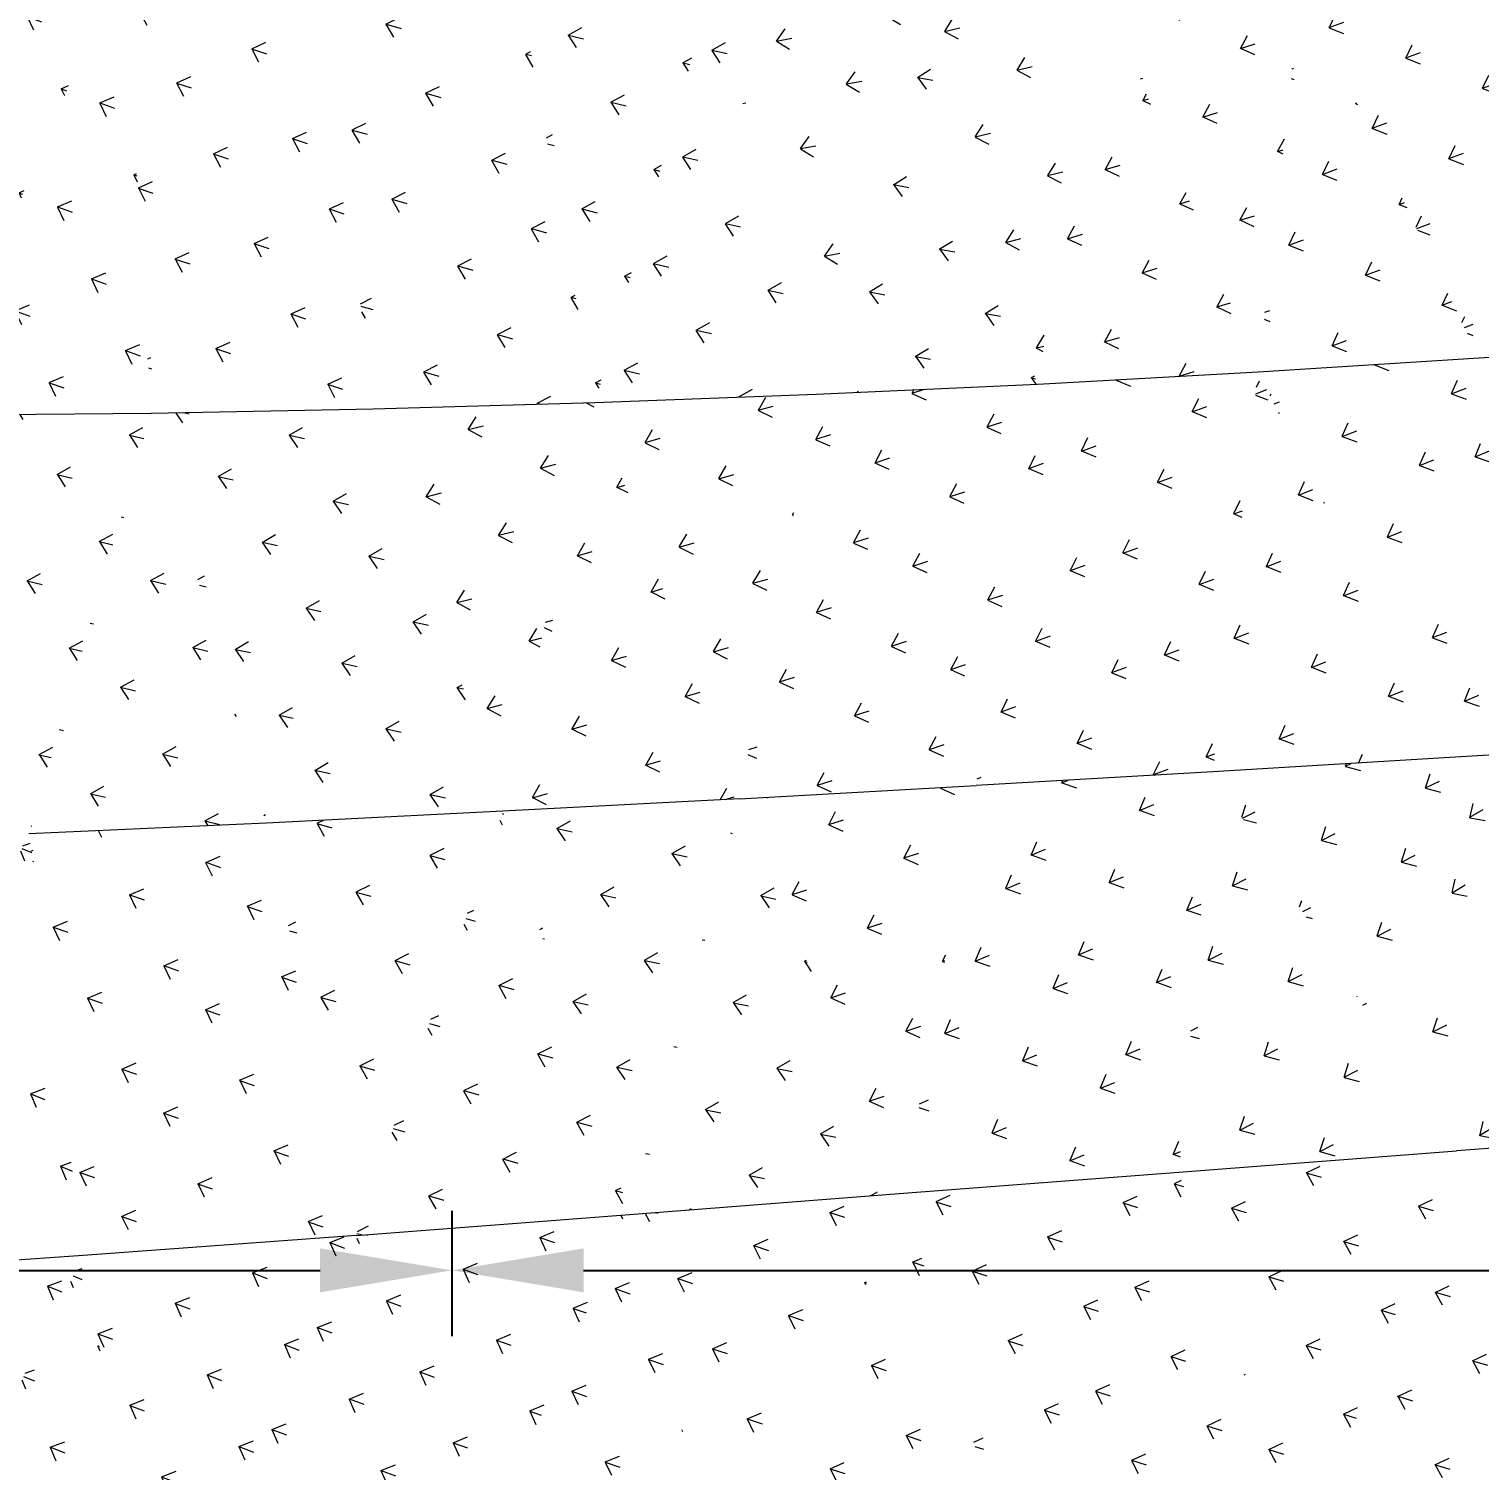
# Model space of a CAD drawing. Header units: millimetres. Extents: x 12827 to 178996, y -27589 to 73652.
# Drawn here: x 65843 to 70246, y -20330 to -15951 of the extents above; entities that cross this region are included whole.
import ezdxf

# ---------------------------------------------------------------- set-up
doc = ezdxf.new("R2010")
doc.units = ezdxf.units.MM
for name, color, linetype, lineweight in [('A-ANNO-DIMS', 211, 'Continuous', 5), ('A-FLOR', 192, 'Continuous', 9), ('A-FLOR-PATT', 8, 'Continuous', 9)]:
    doc.layers.add(name, color=color, linetype=linetype, lineweight=lineweight)
doc.styles.add('Swis721 BT_3', font='swiss.ttf', dxfattribs={"height": 567.642527})
doc.dimstyles.new('DLN_3mm', dxfattribs={"dimscale": 304.8, "dimtxt": 600, "dimasz": 1.312336, "dimexe": 0.656168, "dimexo": 0.0625, "dimgap": 0.656168, "dimtad": 1, "dimdec": 0, "dimzin": 0, "dimdsep": 46, "dimtxsty": 'Swis721 BT_3', "dimsah": 1, "dimcen": 0.09, "dimadec": 0, "dimazin": 0, "dimtfac": 1, "dimtdec": 4, "dimtix": 1, "dimtmove": 0, "dimatfit": 3, "dimfxl": 0.656168, "dimfxlon": 1, "dimtvp": 1, "dimtolj": 1, "dimtzin": 0, "dimarcsym": 2})

# ---------------------------------------------------------------- blocks, each defined once
blk = doc.blocks.new('DIMBLOCK21-Copy of 1_F')
at = {"layer": 'A-ANNO-DIMS', "color": 0, "lineweight": -2, "transparency": 16777216}
for p, q in [((58314.3, -19539.7), (58314.3, -19920.7)), ((67126.8, -19539.7), (67126.8, -19920.7)), ((58714.3, -19720.7), (66726.8, -19720.7))]:
    blk.add_line(p, q, dxfattribs=at)
at = {"layer": 'A-ANNO-DIMS', "color": 0, "transparency": 16777216}
for points in [[(58714.3, -19654), (58714.3, -19787.4), (58314.3, -19720.7)], [(66726.8, -19654), (66726.8, -19787.4), (67126.8, -19720.7)]]:
    blk.add_solid(points, dxfattribs=at)
at = {"layer": 'Defpoints', "color": 0, "transparency": 16777216}
for p in [(58314.3, -19520.7), (67126.8, -19520.7), (67126.8, -19720.7)]:
    blk.add_point(p, dxfattribs=at)
at = {"layer": 'A-ANNO-DIMS', "color": 0, "transparency": 16777216, "insert": (62720.5, -19207), "char_height": 567.64, "width": 1337.143, "attachment_point": 5, "style": 'Swis721 BT_3'}
blk.add_mtext('\\A1;EQ', dxfattribs=at)
blk = doc.blocks.new('DIMBLOCK22-Copy of 1_F')
at = {"layer": 'A-ANNO-DIMS', "color": 0, "lineweight": -2, "transparency": 16777216}
for p, q in [((67126.8, -19539.7), (67126.8, -19920.7)), ((75939.3, -19539.7), (75939.3, -19920.7)), ((67526.8, -19720.7), (75539.3, -19720.7))]:
    blk.add_line(p, q, dxfattribs=at)
at = {"layer": 'A-ANNO-DIMS', "color": 0, "transparency": 16777216}
for points in [[(67526.8, -19654), (67526.8, -19787.4), (67126.8, -19720.7)], [(75539.3, -19654), (75539.3, -19787.4), (75939.3, -19720.7)]]:
    blk.add_solid(points, dxfattribs=at)
at = {"layer": 'Defpoints', "color": 0, "transparency": 16777216}
for p in [(67126.8, -19520.7), (75939.3, -19520.7), (75939.3, -19720.7)]:
    blk.add_point(p, dxfattribs=at)
at = {"layer": 'A-ANNO-DIMS', "color": 0, "transparency": 16777216, "insert": (71533, -19207), "char_height": 567.64, "width": 1337.143, "attachment_point": 5, "style": 'Swis721 BT_3'}
blk.add_mtext('\\A1;EQ', dxfattribs=at)

msp = doc.modelspace()

# ---------------------------------------------------------------- hatches: boundary and pattern name
at = {"layer": 'A-FLOR-PATT'}
h = msp.add_hatch(dxfattribs=at)
h.set_pattern_fill('FP_918', color=256, style=0, pattern_type=2)
h.set_pattern_definition([(339.857, (20533.68, 38443.24), (231.9996, 96.3444), [47.356, -309.826]), (295.226, (20533.68, 38443.24), (231.9993, 96.3459), [45.463, -197.005]), (22.552, (20533.68, 38443.24), (-103.3366, 219.3451), [47.102, -204.107])])
h.paths.add_polyline_path([(65539.09366, -17124.4347), (66128.84371, -15731.20262), (65527.31482, -15704.64375), (65527.53515, -15731.20262)], flags=0)
h = msp.add_hatch(dxfattribs=at)
h.set_pattern_fill('FP_886', color=256, style=0, pattern_type=2)
h.set_pattern_definition([(340.213, (20875.98, 38083.4), (232.01772, 97.5021), [47.255, -309.166]), (295.35, (20875.98, 38083.4), (232.0183, 97.4991), [45.263, -196.142]), (22.794, (20875.98, 38083.4), (-103.3599, 218.1588), [47.188, -204.483])])
h.paths.add_polyline_path([(65539.09366, -17124.4347), (66213.82242, -17117.76041), (66128.84371, -15731.20262), (65541.91886, -17117.76041)], flags=0)
h = msp.add_hatch(dxfattribs=at)
h.set_pattern_fill('FP_898', color=256, style=0, pattern_type=2)
h.set_pattern_definition([(341.858, (18244.15, 36759.32), (228.0648, 103.7925), [47.408, -310.167]), (297.447, (18244.15, 36759.32), (228.0633, 103.7952), [45.453, -196.964]), (24.471, (18244.15, 36759.32), (-111.737, 215.1298), [46.982, -203.59])])
h.paths.add_polyline_path([(66213.82242, -17117.76041), (66727.33854, -15760.57935), (66128.84371, -15731.20262), (66130.64414, -15760.57935)], flags=0)
h = msp.add_hatch(dxfattribs=at)
h.set_pattern_fill('FP_887', color=256, style=0, pattern_type=2)
h.set_pattern_definition([(342.321, (18712.42, 36369.13), (228.10217, 105.27908), [47.288, -309.383]), (297.613, (18712.42, 36369.13), (228.1021, 105.28024), [45.197, -195.853]), (24.776, (18712.42, 36369.13), (-111.7273, 213.5939), [47.105, -204.121])])
h.paths.add_polyline_path([(66213.82242, -17117.76041), (66887.78786, -17104.76619), (66727.33854, -15760.57935), (66218.73904, -17104.76619)], flags=0)
h = msp.add_hatch(dxfattribs=at)
h.set_pattern_fill('FP_895', color=256, style=0, pattern_type=2)
h.set_pattern_definition([(344.025, (15945.3, 34830.22), (223.53413, 111.60124), [47.451, -310.446]), (299.844, (15945.3, 34830.22), (223.5343, 111.60075), [45.417, -196.807]), (26.531, (15945.3, 34830.22), (-120.541, 210.1006), [46.846, -202.999])])
h.paths.add_polyline_path([(66887.78786, -17104.76619), (67323.7372, -15789.12774), (66727.33854, -15760.57935), (66730.74623, -15789.12774)], flags=0)
h = msp.add_hatch(dxfattribs=at)
h.set_pattern_fill('FP_889', color=256, style=0, pattern_type=2)
h.set_pattern_definition([(344.563, (16484.5, 34429.91), (223.5905, 113.31185), [47.326, -309.627]), (300.042, (16484.5, 34429.91), (223.5927, 113.30825), [45.123, -195.534]), (26.875, (16484.5, 34429.91), (-120.4842, 208.3248), [46.999, -203.664])])
h.paths.add_polyline_path([(66887.78786, -17104.76619), (67560.96785, -17085.60779), (67323.7372, -15789.12774), (66894.13617, -17085.60779)], flags=0)
h = msp.add_hatch(dxfattribs=at)
h.set_pattern_fill('FP_894', color=256, style=0, pattern_type=2)
h.set_pattern_definition([(346.38, (13589.1, 32671.58), (218.2971, 119.8453), [47.487, -310.684]), (302.444, (13589.1, 32671.58), (218.29725, 119.84605), [45.366, -196.587]), (28.767, (13589.1, 32671.58), (-129.8019, 204.18805), [46.693, -202.338])])
h.paths.add_polyline_path([(67560.96785, -17085.60779), (67918.9776, -15813.20158), (67323.7372, -15789.12774), (67328.14224, -15813.20158)], flags=0)
h = msp.add_hatch(dxfattribs=at)
h.set_pattern_fill('FP_934', color=256, style=0, pattern_type=2)
h.set_pattern_definition([(20.001, (-17771.36, 1658.17), (101.78866, 213.75364), [47.192, -308.752]), (338.425, (-17771.36, 1658.17), (101.7907, 213.7528), [46.916, -203.302]), (64.536, (-17771.36, 1658.17), (-232.68635, 92.00926), [44.391, -192.361])])
h.paths.add_polyline_path([(70245.94041, -16950.26369), (70303.95845, -15805.26263), (69706.36261, -15825.37337), (70157.67925, -16766.26034)], flags=0)
h = msp.add_hatch(dxfattribs=at)
h.set_pattern_fill('FP_897', color=256, style=0, pattern_type=2)
h.set_pattern_definition([(346.953, (14141.68, 32275.11), (218.37044, 121.65327), [47.369, -309.909]), (302.66, (14141.68, 32275.11), (218.3714, 121.6501), [45.057, -195.249]), (29.122, (14141.68, 32275.11), (-129.6849, 202.3089), [46.869, -203.101])])
h.paths.add_polyline_path([(67560.96785, -17085.60779), (68233.34028, -17060.44099), (67918.9776, -15813.20158), (67568.04889, -17060.44099)], flags=0)
h = msp.add_hatch(dxfattribs=at)
h.set_pattern_fill('FP_893', color=256, style=0, pattern_type=2)
h.set_pattern_definition([(10.688, (-12075.2, 13954.34), (139.3478, 196.4008), [47.452, -310.453]), (328.52, (-12075.2, 13954.34), (139.349, 196.3994), [46.686, -202.307]), (54.644, (-12075.2, 13954.34), (-212.34826, 130.0233), [45.152, -195.661])])
h.paths.add_polyline_path([(68233.34028, -17060.44099), (68513.99766, -15829.1547), (67918.9776, -15813.20158), (67922.99853, -15829.1547)], flags=0)
h = msp.add_hatch(dxfattribs=at)
h.set_pattern_fill('FP_940', color=256, style=0, pattern_type=2)
h.set_pattern_definition([(349.487, (11648.14, 29927.79), (212.3516, 130.29786), [47.418, -310.232]), (305.463, (11648.14, 29927.79), (212.3502, 130.29955), [45.017, -195.075]), (31.533, (11648.14, 29927.79), (-139.2942, 195.5543), [46.714, -202.426])])
h.paths.add_polyline_path([(68233.34028, -17060.44099), (68904.88303, -17029.42154), (68512.99711, -15833.54427), (68295.17584, -16789.15905)], flags=0)
h = msp.add_hatch(dxfattribs=at)
h.set_pattern_fill('FP_929', color=256, style=0, pattern_type=2)
h.set_pattern_definition([(13.816, (-14135.76, 9841.72), (127.05455, 202.81617), [47.376, -309.955]), (331.89, (-14135.76, 9841.72), (127.05534, 202.815), [46.753, -202.596]), (57.935, (-14135.76, 9841.72), (-219.9385, 117.48376), [44.874, -194.453])])
h.paths.add_polyline_path([(68904.88303, -17029.42154), (69109.6875, -15833.54427), (68513.99766, -15829.1547), (68718.69727, -16457.71277)], flags=0)
h = msp.add_hatch(dxfattribs=at)
h.set_pattern_fill('FP_927', color=256, style=0, pattern_type=2)
h.set_pattern_definition([(17.307, (-16083.95, 6026.23), (114.42156, 209.85787), [47.372, -309.93]), (335.448, (-16083.95, 6026.23), (114.4211, 209.8572), [46.732, -202.506]), (61.399, (-16083.95, 6026.23), (-226.7032, 103.565), [44.817, -194.207])])
h.paths.add_polyline_path([(68904.88303, -17029.42154), (69575.6378, -16992.68381), (69109.6875, -15833.54427), (68911.17469, -16992.68381)], flags=0)
h = msp.add_hatch(dxfattribs=at)
h.set_pattern_fill('FP_928', color=256, style=0, pattern_type=2)
h.set_pattern_definition([(16.943, (-16037.34, 5711.7), (114.44204, 208.63447), [47.289, -309.388]), (335.218, (-16037.34, 5711.7), (114.4388, 208.63544), [46.829, -202.926]), (61.254, (-16037.34, 5711.7), (-226.7541, 104.69144), [44.618, -193.343])])
h.paths.add_polyline_path([(69575.6378, -16992.68381), (69706.36261, -15825.37337), (69109.6875, -15833.54427), (69437.84448, -16649.89685)], flags=0)
h = msp.add_hatch(dxfattribs=at)
h.set_pattern_fill('FP_932', color=256, style=0, pattern_type=2)
h.set_pattern_definition([(20.279, (-17832.77, 1888.89), (101.74233, 214.69363), [47.264, -309.22]), (338.607, (-17832.77, 1888.89), (101.74225, 214.6935), [46.849, -203.012]), (64.644, (-17832.77, 1888.89), (-232.6454, 91.1393), [44.546, -193.035])])
h.paths.add_polyline_path([(69575.6378, -16992.68381), (70245.94041, -16950.26369), (69706.36261, -15825.37337), (69580.38835, -16950.26369)], flags=0)
h = msp.add_hatch(dxfattribs=at)
h.set_pattern_fill('FP_764', color=256, style=0, pattern_type=2)
h.set_pattern_definition([(21.327, (-20324.95, 1643.78), (97.5331, 217.58615), [47.251, -309.135]), (339.432, (-20324.95, 1643.78), (97.53436, 217.5862), [46.952, -203.457]), (65.856, (-20324.95, 1643.78), (-234.4475, 87.97104), [44.709, -193.737])])
h.paths.add_polyline_path([(70157.67925, -18163.67632), (70245.94041, -16950.26369), (69575.6378, -16992.68381), (69706.36261, -17255.68531)], flags=0)
h = msp.add_hatch(dxfattribs=at)
h.set_pattern_fill('FP_759', color=256, style=0, pattern_type=2)
h.set_pattern_definition([(23.063, (-21507.18, -799.21), (89.95534, 220.30862), [47.18, -308.673]), (341.185, (-21507.18, -799.21), (89.9546, 220.3097), [47.036, -203.824]), (67.789, (-21507.18, -799.21), (-237.4553, 80.907), [44.619, -193.348])])
h.paths.add_polyline_path([(70157.67925, -18163.67632), (70878.17797, -18117.36791), (70245.94041, -16950.26369)], flags=0)
h = msp.add_hatch(dxfattribs=at)
h.set_pattern_fill('FP_762', color=256, style=0, pattern_type=2)
h.set_pattern_definition([(19.511, (-19121.24, 4156.43), (105.12784, 214.44756), [47.302, -309.475]), (337.598, (-19121.24, 4156.43), (105.12756, 214.44845), [46.881, -203.15]), (63.885, (-19121.24, 4156.43), (-231.1618, 95.2871), [44.781, -194.049])])
h.paths.add_polyline_path([(69437.84448, -18207.02461), (69575.6378, -16992.68381), (68904.88303, -17029.42154), (69334.57356, -17978.84271)], flags=0)
h = msp.add_hatch(dxfattribs=at)
h.set_pattern_fill('FP_757', color=256, style=0, pattern_type=2)
h.set_pattern_definition([(21.3, (-20362.62, 1718.52), (97.54035, 217.4955), [47.244, -309.089]), (339.415, (-20362.62, 1718.52), (97.5378, 217.4969), [46.958, -203.485]), (65.846, (-20362.62, 1718.52), (-234.4527, 88.05406), [44.694, -193.673])])
h.paths.add_polyline_path([(69437.84448, -18207.02461), (70157.67925, -18163.67632), (69575.6378, -16992.68381)], flags=0)
h = msp.add_hatch(dxfattribs=at)
h.set_pattern_fill('FP_765', color=256, style=0, pattern_type=2)
h.set_pattern_definition([(17.696, (-17900.61, 6707.92), (112.64715, 211.1647), [47.353, -309.805]), (335.735, (-17900.6, 6707.92), (112.6496, 211.1642), [46.812, -202.854]), (61.922, (-17900.6, 6707.92), (-227.6107, 102.60055), [44.875, -194.458])])
h.paths.add_polyline_path([(68718.69727, -18248.63608), (68904.88303, -17029.42154), (68233.34028, -17060.44099), (68498.06568, -17708.51121)], flags=0)
h = msp.add_hatch(dxfattribs=at)
h.set_pattern_fill('FP_756', color=256, style=0, pattern_type=2)
h.set_pattern_definition([(19.538, (-19174.36, 4282.7), (105.1215, 214.53812), [47.309, -309.517]), (337.615, (-19174.36, 4282.7), (105.1234, 214.53733), [46.874, -203.121]), (63.895, (-19174.36, 4282.7), (-231.1571, 95.20625), [44.795, -194.113])])
h.paths.add_polyline_path([(68718.69727, -18248.63608), (69437.84448, -18207.02461), (68904.88303, -17029.42154), (68725.05174, -18207.02461)], flags=0)
h = msp.add_hatch(dxfattribs=at)
h.set_pattern_fill('FP_761', color=256, style=0, pattern_type=2)
h.set_pattern_definition([(15.884, (-16669.75, 9292.92), (120.06263, 207.74415), [47.4, -310.116]), (333.847, (-16669.75, 9292.92), (120.0649, 207.7427), [46.749, -202.58]), (59.975, (-16669.75, 9292.92), (-223.8032, 109.89416), [44.989, -194.953])])
h.paths.add_polyline_path([(68000.01301, -18288.74792), (68233.34028, -17060.44099), (67560.96785, -17085.60779), (67666.04187, -17373.54804)], flags=0)
h = msp.add_hatch(dxfattribs=at)
h.set_pattern_fill('FP_758', color=256, style=0, pattern_type=2)
h.set_pattern_definition([(17.776, (-17961.42, 6888.2), (112.64095, 211.43327), [47.371, -309.922]), (335.785, (-17961.42, 6888.2), (112.6427, 211.43263), [46.791, -202.759]), (61.953, (-17961.42, 6888.2), (-227.59285, 102.3556), [44.919, -194.648])])
h.paths.add_polyline_path([(68000.01301, -18288.74792), (68718.69727, -18248.63608), (68233.34028, -17060.44099), (68007.63259, -18248.63608)], flags=0)
h = msp.add_hatch(dxfattribs=at)
h.set_pattern_fill('FP_722', color=256, style=0, pattern_type=2)
h.set_pattern_definition([(346.326, (13362.33, 34550.47), (219.35438, 119.49), [47.404, -310.142]), (302.117, (13362.33, 34550.47), (219.3527, 119.4924), [45.164, -195.71]), (28.579, (13362.33, 34550.47), (-128.0594, 204.0124), [46.835, -202.953])])
h.paths.add_polyline_path([(65842.59657, -18394.92913), (66213.82242, -17117.76041), (65539.09366, -17124.4347), (65834.83088, -18362.42114)], flags=0)
h = msp.add_hatch(dxfattribs=at)
h.set_pattern_fill('FP_725', color=256, style=0, pattern_type=2)
h.set_pattern_definition([(346.59, (13539.87, 34118.09), (219.3583, 120.32967), [47.342, -309.736]), (302.212, (13539.87, 34118.09), (219.3582, 120.3296), [45.018, -195.079]), (28.747, (13539.87, 34118.09), (-127.9848, 203.1425), [46.911, -203.283])])
h.paths.add_polyline_path([(65842.59657, -18394.92913), (66562.37957, -18362.42114), (66213.82242, -17117.76041), (65852.04544, -18362.42114)], flags=0)
h = msp.add_hatch(dxfattribs=at)
h.set_pattern_fill('FP_767', color=256, style=0, pattern_type=2)
h.set_pattern_definition([(347.852, (11827.81, 32986.53), (215.88127, 124.84508), [47.426, -310.286]), (303.771, (11827.8, 32986.53), (215.8804, 124.84635), [45.139, -195.602]), (30.041, (11827.8, 32986.53), (-133.8212, 200.1213), [46.759, -202.622])])
h.paths.add_polyline_path([(66562.37957, -18362.42114), (66887.78786, -17104.76619), (66213.82242, -17117.76041), (66552.41867, -18326.85184)], flags=0)
h = msp.add_hatch(dxfattribs=at)
h.set_pattern_fill('FP_754', color=256, style=0, pattern_type=2)
h.set_pattern_definition([(348.081, (11959.83, 32545.43), (215.88728, 125.5703), [47.376, -309.956]), (303.854, (11959.83, 32545.43), (215.88816, 125.5686), [45.013, -195.058]), (30.184, (11959.83, 32545.43), (-133.74, 199.3699), [46.828, -202.922])])
h.paths.add_polyline_path([(66562.37957, -18362.42114), (67281.37941, -18326.85184), (66887.78786, -17104.76619), (66571.58284, -18326.85184)], flags=0)
h = msp.add_hatch(dxfattribs=at)
h.set_pattern_fill('FP_760', color=256, style=0, pattern_type=2)
h.set_pattern_definition([(14.078, (-15423.62, 11897.34), (127.34154, 204.1793), [47.444, -310.401]), (331.941, (-15423.62, 11897.34), (127.34265, 204.1778), [46.692, -202.333]), (58.049, (-15423.62, 11897.34), (-219.7559, 117.1365), [45.119, -195.515])])
h.paths.add_polyline_path([(67281.37941, -18326.85184), (67560.96785, -17085.60779), (66887.78786, -17104.76619)], flags=0)
h = msp.add_hatch(dxfattribs=at)
h.set_pattern_fill('FP_755', color=256, style=0, pattern_type=2)
h.set_pattern_definition([(16.01, (-16729.67, 9524.09), (120.0597, 208.16506), [47.426, -310.284]), (333.925, (-16729.67, 9524.09), (120.05927, 208.1655), [46.713, -202.421]), (60.026, (-16729.67, 9524.1), (-223.7769, 109.5056), [45.057, -195.249])])
h.paths.add_polyline_path([(67281.37941, -18326.85184), (68000.01301, -18288.74792), (67560.96785, -17085.60779), (67289.96226, -18288.74792)], flags=0)
h = msp.add_hatch(dxfattribs=at)
h.set_pattern_fill('FP_601', color=256, style=0, pattern_type=2)
h.set_pattern_definition([(30.938, (-26406.64, -9767.58), (54.47405, 229.10125), [46.756, -305.901]), (349.092, (-26406.64, -9767.58), (54.4736, 229.10115), [47.357, -205.215]), (76.625, (-26406.64, -9767.58), (-248.0085, 47.79555), [44.154, -191.334])])
h.paths.add_polyline_path([(71025.07861, -19292.90542), (70878.17797, -18117.36791), (70157.67925, -18163.67632), (70593.79941, -18731.44198)], flags=0)
h = msp.add_hatch(dxfattribs=at)
h.set_pattern_fill('FP_596', color=256, style=0, pattern_type=2)
h.set_pattern_definition([(26.686, (-24510.39, -4164.81), (73.62775, 224.9295), [46.987, -307.414]), (344.857, (-24510.39, -4164.8), (73.6284, 224.92834), [47.206, -204.559]), (71.875, (-24510.4, -4164.8), (-243.02334, 65.76675), [44.376, -192.297])])
h.paths.add_polyline_path([(70177.19, -19358.16842), (70157.67925, -18163.67632), (69437.84448, -18207.02461), (69712.77093, -18635.07871)], flags=0)
h = msp.add_hatch(dxfattribs=at)
h.set_pattern_fill('FP_614', color=256, style=0, pattern_type=2)
h.set_pattern_definition([(31.064, (-26497.22, -9707.3), (54.39917, 229.52565), [46.804, -306.212]), (349.185, (-26497.22, -9707.3), (54.401, 229.52507), [47.339, -205.137]), (76.666, (-26497.22, -9707.3), (-247.9914, 47.3747), [44.228, -191.656])])
h.paths.add_polyline_path([(70177.19, -19358.16842), (71025.07861, -19292.90542), (70157.67925, -18163.67632), (70176.124, -19292.90542)], flags=0)
h = msp.add_hatch(dxfattribs=at)
h.set_pattern_fill('FP_597', color=256, style=0, pattern_type=2)
h.set_pattern_definition([(22.396, (-22183.76, 1423.44), (92.69836, 219.31064), [47.194, -308.767]), (340.507, (-22183.76, 1423.44), (92.69654, 219.31137), [47.023, -203.766]), (67.087, (-22183.76, 1423.44), (-236.41385, 83.689), [44.643, -193.454])])
h.paths.add_polyline_path([(69334.57356, -19422.24071), (69437.84448, -18207.02461), (68718.69727, -18248.63608), (68857.13052, -18512.4324)], flags=0)
h = msp.add_hatch(dxfattribs=at)
h.set_pattern_fill('FP_599', color=256, style=0, pattern_type=2)
h.set_pattern_definition([(26.832, (-24622.07, -4052.3), (73.56632, 225.42467), [47.035, -307.728]), (344.96, (-24622.07, -4052.3), (73.567, 225.42377), [47.179, -204.441]), (71.926, (-24622.07, -4052.3), (-243.0008, 65.29255), [44.461, -192.664])])
h.paths.add_polyline_path([(69334.57356, -19422.24071), (70176.61246, -19357.2692), (69437.84448, -18207.02461), (69411.89046, -18512.4324)], flags=0)
h = msp.add_hatch(dxfattribs=at)
h.set_pattern_fill('FP_595', color=256, style=0, pattern_type=2)
h.set_pattern_definition([(18.14, (-19477.34, 6894.6), (111.15355, 212.34646), [47.363, -309.87]), (336.111, (-19477.34, 6894.6), (111.15416, 212.3456), [46.822, -202.895]), (62.37, (-19477.34, 6894.6), (-228.32467, 101.1262), [44.94, -194.739])])
h.paths.add_polyline_path([(68498.06568, -19486.78545), (68718.69727, -18248.63608), (68000.01301, -18288.74792), (68295.17584, -18998.74543)], flags=0)
h = msp.add_hatch(dxfattribs=at)
h.set_pattern_fill('FP_592', color=256, style=0, pattern_type=2)
h.set_pattern_definition([(22.562, (-22297.77, 1625.43), (92.65572, 219.87346), [47.24, -309.066]), (340.617, (-22297.77, 1625.43), (92.6555, 219.87355), [46.984, -203.599]), (67.15, (-22297.77, 1625.43), (-236.3821, 83.161), [44.737, -193.861])])
h.paths.add_polyline_path([(68498.06568, -19486.78545), (69334.57356, -19422.24071), (68718.69727, -18248.63608), (68509.5672, -19422.24071)], flags=0)
h = msp.add_hatch(dxfattribs=at)
h.set_pattern_fill('FP_598', color=256, style=0, pattern_type=2)
h.set_pattern_definition([(347.839, (11052.6, 32338.07), (216.53343, 124.73838), [47.362, -309.868]), (303.561, (11052.6, 32338.07), (216.5339, 124.7372), [45, -195.001]), (29.945, (11052.6, 32338.07), (-132.68, 199.9923), [46.855, -203.038])])
h.paths.add_polyline_path([(67666.04187, -19551.25546), (68000.01301, -18288.74792), (67281.37941, -18326.85184), (67339.68197, -18512.4324)], flags=0)
h = msp.add_hatch(dxfattribs=at)
h.set_pattern_fill('FP_590', color=256, style=0, pattern_type=2)
h.set_pattern_definition([(348.026, (11132.9, 31851.62), (216.51987, 125.33414), [47.316, -309.562]), (303.626, (11132.9, 31851.62), (216.5194, 125.33516), [44.895, -194.544]), (30.065, (11132.9, 31851.62), (-132.5938, 199.373), [46.909, -203.27])])
h.paths.add_polyline_path([(67666.04187, -19551.25546), (68498.06568, -19486.78545), (68000.01301, -18288.74792), (67683.09612, -19486.78545)], flags=0)
h = msp.add_hatch(dxfattribs=at)
h.set_pattern_fill('FP_594', color=256, style=0, pattern_type=2)
h.set_pattern_definition([(344.22, (15227.07, 34847.53), (224.7997, 111.4076), [47.25, -309.132]), (299.56, (15227.07, 34847.53), (224.7994, 111.4083), [44.906, -194.591]), (26.363, (15227.07, 34847.53), (-118.15425, 208.32264), [47.042, -203.849])])
h.paths.add_polyline_path([(66836.34258, -19614.62296), (67281.37941, -18326.85184), (66562.37957, -18362.42114), (66595.19978, -18512.4324)], flags=0)
h = msp.add_hatch(dxfattribs=at)
h.set_pattern_fill('FP_591', color=256, style=0, pattern_type=2)
h.set_pattern_definition([(344.429, (15340.86, 34402.57), (224.76748, 112.08483), [47.188, -308.727]), (299.628, (15340.86, 34402.57), (224.76845, 112.0813), [44.785, -194.07]), (26.504, (15340.86, 34402.57), (-118.0847, 207.6241), [47.093, -204.071])])
h.paths.add_polyline_path([(66836.34258, -19614.62296), (67666.04187, -19551.25546), (67281.37941, -18326.85184), (67217.2452, -18512.4324)], flags=0)
h = msp.add_hatch(dxfattribs=at)
h.set_pattern_fill('FP_588', color=256, style=0, pattern_type=2)
h.set_pattern_definition([(337.846, (23004.31, 38429.03), (237.12593, 86.8762), [46.944, -307.131]), (292.393, (23004.3, 38429.03), (237.126, 86.876), [44.695, -193.677]), (20.121, (23004.3, 38429.03), (-90.8085, 220.3967), [47.351, -205.188])])
h.paths.add_polyline_path([(65175.2793, -19733.93925), (66006.80825, -19675.86015), (65842.59657, -18394.92913), (65204.22396, -19675.86015)], flags=0)
h = msp.add_hatch(dxfattribs=at)
h.set_pattern_fill('FP_593', color=256, style=0, pattern_type=2)
h.set_pattern_definition([(340.829, (19140.37, 36979.61), (231.58912, 98.55644), [47.139, -308.404]), (295.832, (19140.37, 36979.61), (231.5895, 98.5555), [44.853, -194.364]), (23.053, (19140.37, 36979.61), (-104.2359, 215.3133), [47.192, -204.497])])
h.paths.add_polyline_path([(66006.80825, -19675.86015), (66562.37957, -18362.42114), (65842.59657, -18394.92913), (65857.66015, -18512.4324)], flags=0)
h = msp.add_hatch(dxfattribs=at)
h.set_pattern_fill('FP_589', color=256, style=0, pattern_type=2)
h.set_pattern_definition([(341.053, (19282.18, 36570.84), (231.54433, 99.29707), [47.063, -307.907]), (295.903, (19282.18, 36570.84), (231.5436, 99.2986), [44.722, -193.793]), (23.212, (19282.18, 36570.84), (-104.19394, 214.55305), [47.238, -204.699])])
h.paths.add_polyline_path([(66006.80825, -19675.86015), (66836.34258, -19614.62296), (66562.37957, -18362.42114), (66032.71095, -19614.62296)], flags=0)
h = msp.add_hatch(dxfattribs=at)
h.set_pattern_fill('FP_444', color=256, style=0, pattern_type=2)
h.set_pattern_definition([(344.424, (15079.83, 30607.51), (225.1671, 110.74505), [47.136, -308.383]), (299.632, (15079.83, 30607.5), (225.16764, 110.7443), [44.481, -192.752]), (26.19, (15079.83, 30607.51), (-117.29715, 206.20605), [47.049, -203.879])])
h.paths.add_polyline_path([(70593.79941, -20511.91643), (71025.07861, -19292.90542), (70177.19, -19358.16842), (70474.39604, -20181.24365)], flags=0)
h = msp.add_hatch(dxfattribs=at)
h.set_pattern_fill('FP_432', color=256, style=0, pattern_type=2)
h.set_pattern_definition([(343.448, (16035.82, 32030.35), (227.1307, 107.3721), [47.108, -308.205]), (298.543, (16035.82, 32030.35), (227.1294, 107.3739), [44.523, -192.933]), (25.302, (16035.82, 32030.35), (-113.46, 208.59546), [47.106, -204.125])])
h.paths.add_polyline_path([(69712.77093, -20597.99516), (70177.19, -19358.16842), (69334.57356, -19422.24071), (69355.33525, -19486.78545)], flags=0)
h = msp.add_hatch(dxfattribs=at)
h.set_pattern_fill('FP_434', color=256, style=0, pattern_type=2)
h.set_pattern_definition([(343.633, (16112.11, 31529.91), (227.0849, 107.9766), [47.047, -307.805]), (298.6, (16112.11, 31529.9), (227.0842, 107.97745), [44.413, -192.458]), (25.43, (16112.11, 31529.9), (-113.386, 207.97025), [47.147, -204.302])])
h.paths.add_polyline_path([(69712.77093, -20597.99516), (70593.79941, -20511.91643), (70177.19, -19358.16842), (69745.01463, -20511.91643)], flags=0)
h = msp.add_hatch(dxfattribs=at)
h.set_pattern_fill('FP_443', color=256, style=0, pattern_type=2)
h.set_pattern_definition([(342.496, (17010, 33420.07), (229.00388, 104.0457), [47.077, -307.997]), (297.473, (17010, 33420.07), (229.0022, 104.04845), [44.558, -193.083]), (24.435, (17010, 33420.07), (-109.631, 210.8407), [47.162, -204.37])])
h.paths.add_polyline_path([(68836.19428, -20683.33477), (69334.57356, -19422.24071), (68498.06568, -19486.78545), (68516.28403, -19551.25546)], flags=0)
h = msp.add_hatch(dxfattribs=at)
h.set_pattern_fill('FP_431', color=256, style=0, pattern_type=2)
h.set_pattern_definition([(342.666, (17067.73, 32944.6), (228.95835, 104.60453), [47.018, -307.615]), (297.524, (17067.73, 32944.6), (228.9587, 104.6037), [44.456, -192.644]), (24.555, (17067.73, 32944.6), (-109.57175, 210.2633), [47.198, -204.524])])
h.paths.add_polyline_path([(68836.19428, -20683.33477), (69712.77093, -20597.99516), (69334.57356, -19422.24071), (68869.92015, -20597.99516)], flags=0)
h = msp.add_hatch(dxfattribs=at)
h.set_pattern_fill('FP_426', color=256, style=0, pattern_type=2)
h.set_pattern_definition([(341.486, (18080.2, 34767.6), (230.91894, 100.4168), [47.043, -307.777]), (296.348, (18080.2, 34767.6), (230.9198, 100.4149), [44.585, -193.203]), (23.502, (18080.2, 34767.6), (-105.537, 213.0851), [47.214, -204.594])])
h.paths.add_polyline_path([(67963.59933, -20767.23091), (68498.06568, -19486.78545), (67666.04187, -19551.25546)], flags=0)
h = msp.add_hatch(dxfattribs=at)
h.set_pattern_fill('FP_429', color=256, style=0, pattern_type=2)
h.set_pattern_definition([(341.641, (18118.4, 34317.19), (230.8749, 100.9295), [46.988, -307.416]), (296.395, (18118.4, 34317.19), (230.8754, 100.9302), [44.493, -192.801]), (23.613, (18118.4, 34317.19), (-105.4894, 212.55645), [47.245, -204.728])])
h.paths.add_polyline_path([(67963.59933, -20767.23091), (68836.19428, -20683.33477), (68498.06568, -19486.78545), (68295.17584, -19972.8579)], flags=0)
h = msp.add_hatch(dxfattribs=at)
h.set_pattern_fill('FP_427', color=256, style=0, pattern_type=2)
h.set_pattern_definition([(340.418, (19246.35, 36056.77), (232.86075, 96.46785), [47.009, -307.553]), (295.174, (19246.35, 36056.77), (232.861, 96.4672), [44.606, -193.291]), (22.503, (19246.35, 36056.77), (-101.19445, 215.3008), [47.26, -204.792])])
h.paths.add_polyline_path([(67093.84983, -20847.93109), (67666.04187, -19551.25546), (66836.34258, -19614.62296)], flags=0)
h = msp.add_hatch(dxfattribs=at)
h.set_pattern_fill('FP_422', color=256, style=0, pattern_type=2)
h.set_pattern_definition([(340.554, (19255.33, 35631.9), (232.8201, 96.92177), [46.959, -307.227]), (295.215, (19255.33, 35631.9), (232.8193, 96.923), [44.524, -192.939]), (22.602, (19255.33, 35631.9), (-101.1632, 214.8363), [47.285, -204.903])])
h.paths.add_polyline_path([(67093.84983, -20847.93109), (67963.59933, -20767.23091), (67666.04187, -19551.25546), (67129.4609, -20767.23091)], flags=0)
h = msp.add_hatch(dxfattribs=at)
h.set_pattern_fill('FP_425', color=256, style=0, pattern_type=2)
h.set_pattern_definition([(339.317, (20485.7, 37273.57), (234.77426, 92.2906), [46.974, -307.328]), (293.975, (20485.7, 37273.57), (234.7746, 92.2904), [44.617, -193.342]), (21.46, (20485.7, 37273.57), (-96.692, 217.4287), [47.299, -204.964])])
h.paths.add_polyline_path([(66225.80733, -20923.6794), (66836.34258, -19614.62296), (66006.80825, -19675.86015)], flags=0)
h = msp.add_hatch(dxfattribs=at)
h.set_pattern_fill('FP_420', color=256, style=0, pattern_type=2)
h.set_pattern_definition([(339.429, (20455.56, 36875.04), (234.7391, 92.66798), [46.932, -307.054]), (294.008, (20455.56, 36875.04), (234.7406, 92.6651), [44.551, -193.053]), (21.542, (20455.56, 36875.04), (-96.67325, 217.0483), [47.319, -205.05])])
h.paths.add_polyline_path([(66225.80733, -20923.6794), (67093.84983, -20847.93109), (66836.34258, -19614.62296), (66261.13584, -20847.93109)], flags=0)
h = msp.add_hatch(dxfattribs=at)
h.set_pattern_fill('FP_428', color=256, style=0, pattern_type=2)
h.set_pattern_definition([(338.205, (21780.37, 38406.4), (236.6197, 87.9662), [46.94, -307.102]), (292.773, (21780.37, 38406.4), (236.6198, 87.96535), [44.619, -193.35]), (20.393, (21780.37, 38406.4), (-92.11295, 219.41764), [47.333, -205.109])])
h.paths.add_polyline_path([(65358.33339, -20992.7199), (66006.80825, -19675.86015), (65175.2793, -19733.93925)], flags=0)
h = msp.add_hatch(dxfattribs=at)
h.set_pattern_fill('FP_421', color=256, style=0, pattern_type=2)
h.set_pattern_definition([(338.286, (21700.86, 38035.47), (236.59527, 88.24137), [46.909, -306.899]), (292.797, (21700.86, 38035.47), (236.5953, 88.2389), [44.571, -193.14]), (20.453, (21700.86, 38035.47), (-92.10505, 219.1418), [47.346, -205.168])])
h.paths.add_polyline_path([(65358.33339, -20992.7199), (66225.80733, -20923.6794), (66006.80825, -19675.86015), (65392.33172, -20923.6794)], flags=0)

# ---------------------------------------------------------------- linework, layer by layer
at = {"layer": 'A-FLOR'}
for p, q in [((70245.94041, -16950.26369), (70916.21133, -16902.16867)), ((69575.6378, -16992.68381), (70245.94041, -16950.26369)), ((68904.88303, -17029.42154), (69575.6378, -16992.68381)), ((68233.34028, -17060.44099), (68904.88303, -17029.42154)), ((67560.96785, -17085.60779), (68233.34028, -17060.44099)), ((65539.09366, -17124.4347), (66213.82242, -17117.76041)), ((66213.82242, -17117.76041), (66887.78786, -17104.76619)), ((66887.78786, -17104.76619), (67560.96785, -17085.60779)), ((70878.17797, -18117.36791), (70157.67925, -18163.67632)), ((70157.67925, -18163.67632), (69437.84448, -18207.02461)), ((69437.84448, -18207.02461), (68718.69727, -18248.63608)), ((68000.01301, -18288.74792), (68718.69727, -18248.63608)), ((68000.01301, -18288.74792), (67281.37941, -18326.85184)), ((67281.37941, -18326.85184), (66562.37957, -18362.42114)), ((66562.37957, -18362.42114), (65842.59657, -18394.92913)), ((71025.07861, -19292.90542), (70177.19, -19358.16842)), ((69334.57356, -19422.24071), (70177.19, -19358.16842)), ((68498.06568, -19486.78545), (69334.57356, -19422.24071)), ((67666.04187, -19551.25546), (68498.06568, -19486.78545)), ((66836.34258, -19614.62296), (67666.04187, -19551.25546)), ((66836.34258, -19614.62296), (66006.80825, -19675.86015)), ((66006.80825, -19675.86015), (65175.2793, -19733.93925))]:
    msp.add_line(p, q, dxfattribs=at)

# ---------------------------------------------------------------- dimensions: what is measured, and where the dimension line sits
at = {"layer": 'A-ANNO-DIMS'}
for base, p1, p2, picture, middle in [((67126.79297, -19720.6954), (58314.29297, -19520.6954), (67126.79297, -19520.6954), 'DIMBLOCK21-Copy of 1_F', (62720.54297, -19207.00835)), ((75939.29297, -19720.6954), (67126.79297, -19520.6954), (75939.29297, -19520.6954), 'DIMBLOCK22-Copy of 1_F', (71533.04297, -19207.00835))]:
    dim = msp.add_linear_dim(base=base, p1=p1, p2=p2, text='EQ', dimstyle='DLN_3mm', override={"dimpost": '<>', "dimfxl": 8812.500002}, dxfattribs=at)
    dim.commit()
    dim.dimension.update_dxf_attribs({"geometry": picture, "text_midpoint": middle})

doc.saveas('drawing.dxf')
